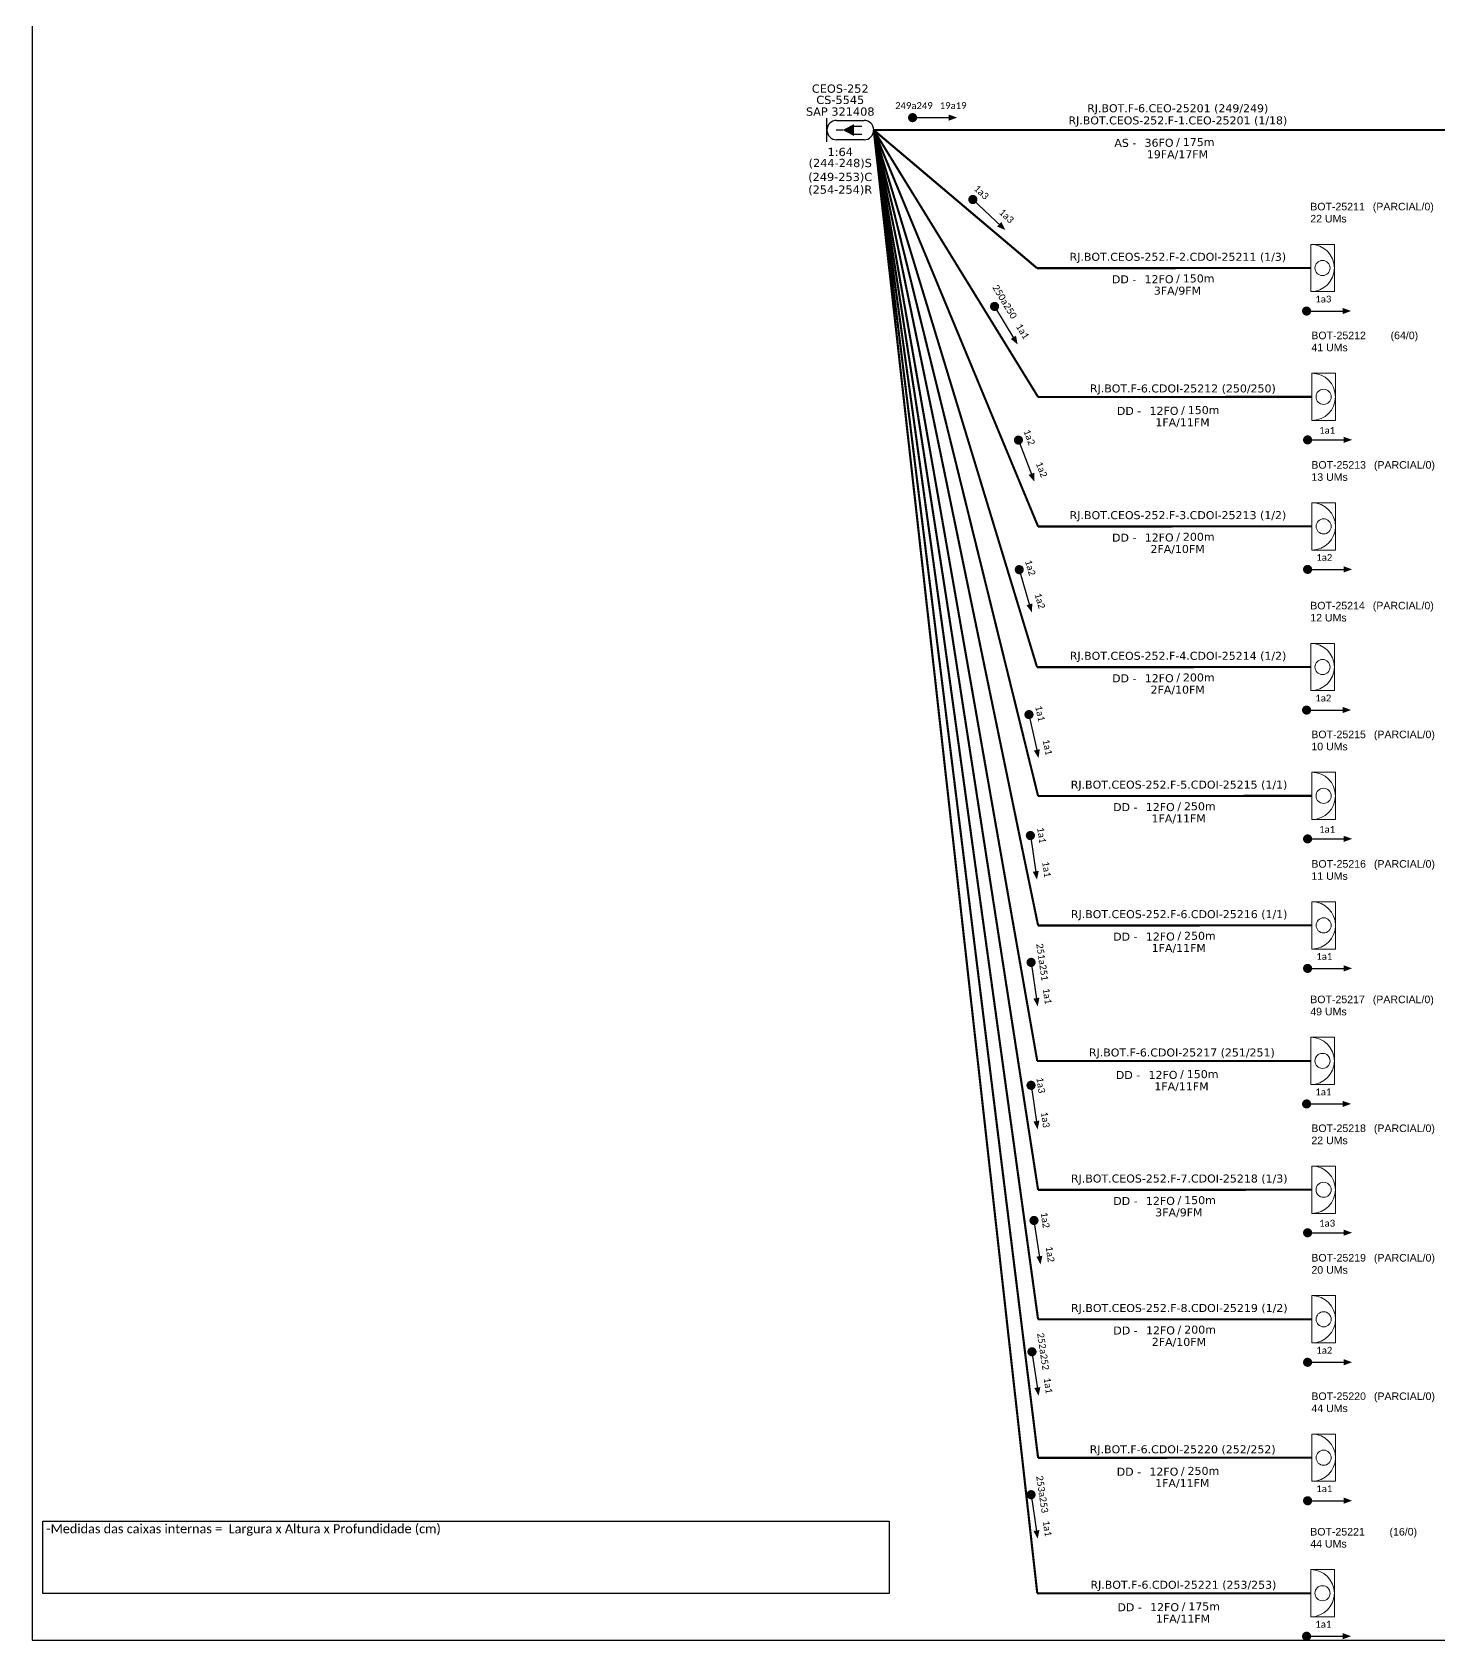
# Model space of a CAD drawing. Header units: metres. Extents: x -450 to 391, y -282 to 313.
# Drawn here: x -450.4 to -189.8, y -281.6 to 16.3 of the extents above; entities that cross this region are included whole.
import ezdxf
from ezdxf.enums import TextEntityAlignment as Align

# ---------------------------------------------------------------- set-up
doc = ezdxf.new("R2010")
doc.units = ezdxf.units.M
for name, color, linetype, lineweight in [("20.0-LEGENDA DOS CDO'S", 1, 'Continuous', 0), ('20.1-CDO_INTERIOR', 1, 'Continuous', 0), ('40.1-ETIQUETAS', 1, 'Continuous', 20)]:
    doc.layers.add(name, color=color, linetype=linetype, lineweight=lineweight)
for name, color, linetype in [('20.4-CEOS', 1, 'Continuous'), ('CAP a instalar', 1, 'Continuous'), ('CD de instalação futura', 8, 'Continuous'), ('SETA', 7, 'Continuous')]:
    doc.layers.add(name, color=color, linetype=linetype)
doc.styles.add('ARIAL', font='arial.ttf')
doc.styles.add('siredit', font='verdana.ttf')
doc.styles.get("Standard").update_dxf_attribs({"font": 'arial.ttf'})
doc.styles.add('WMF-Calibri0', font='calibri.ttf')
doc.linetypes.add('FENCELINE1', pattern='A,0.25,-0.1,[133,ltypeshp.shx,S=0.1,R=0,X=-0.1,Y=0],-0.1,1', length=1.45)

# ---------------------------------------------------------------- blocks, each defined once
blk = doc.blocks.new('CEOS_RP_CT_DRT')
at = {"layer": '20.4-CEOS', "color": 0}
for p, q in [((-4.54, 1.19), (-1.19, 1.19)), ((-1.19, -1.19), (-4.54, -1.19))]:
    blk.add_line(p, q, dxfattribs=at)
for points in [[(-5.73, -1.43), (-5.73, 1.44)], [(-3.79, 0), (-4.59, 0)], [(-2.47, 0.48), (-1.45, 0.48)], [(-2.47, -0.52), (-1.45, -0.52)]]:
    blk.add_lwpolyline(points, dxfattribs=at)
blk.add_lwpolyline([(-3.79, 0, 0, 1.47, 0), (-2.41, 0, 1.47, 1.47, 0)], format="xyseb", dxfattribs=at)
for centre, start, end in [((-4.54, 0), 90, 270), ((-1.19, 0), 270, 90)]:
    blk.add_arc(centre, 1.19, start, end, dxfattribs=at)
at = {"layer": '20.4-CEOS', "color": 7, "style": 'siredit'}
for tag, p in [('Nº_DA_CEOS', (-2.86, 5.6)), ('LOCAL', (-2.86, 4.24)), ('SAP', (-2.86, 2.78)), ('RACIO_SPLITAGEM', (-2.86, -1.88)), ('FIBRAS_SPLITTER', (-2.86, -3.58)), ('FIBRAS_TOP_C', (-2.86, -5.08)), ('RESERVA_FINAIS', (-2.86, -6.39))]:
    blk.add_attdef(tag, text='', height=1.01, dxfattribs=at).set_placement(p, align=Align.TOP_CENTER)
blk = doc.blocks.new('CDOI_INT')
at = {"layer": '20.1-CDO_INTERIOR', "color": 0, "lineweight": 18}
blk.add_lwpolyline([(4.25, -4.25), (4.25, 4.25), (0, 4.25), (0, -4.25)], close=True, dxfattribs=at)
blk.add_circle((2.12, 0), 1.36, dxfattribs=at)
blk.add_arc((0, 0), 4.25, 270, 90, dxfattribs=at)
at = {"layer": "20.0-LEGENDA DOS CDO'S", "color": 0, "style": 'ARIAL'}
for tag, p in [('CDO_N', (-0.08, 10.38)), ('SPLITER_1', (21.18, 10.38)), ('SURVEY', (-0.08, 8.2)), ('SPLITER_2', (21.19, 8.68)), ('SAP', (-0.08, 6.23)), ('1:XX', (5.94, -2.22)), ('UMS', (5.94, -4.24))]:
    blk.add_attdef(tag, p, '', height=1.36, dxfattribs=at)
blk.add_attdef('FIBRAS_UTILIZADAS', text='', height=1.36, dxfattribs=at).set_placement((15.34, 10.38), align=Align.CENTER)
blk = doc.blocks.new('ETIQUETA_RS5F')
at = {"layer": '40.1-ETIQUETAS', "color": 0, "style": 'siredit'}
blk.add_text('/', height=1.5, dxfattribs=at).set_placement((1.55, -1.95), align=Align.MIDDLE_RIGHT)
for tag, p in [('ETIQUETA_R_PRIMARIA', (1.18, 4.1)), ('ETIQUETA_R_SECUNDARIA', (1.18, 2.1)), ('F_ATIVAS/F_MORTAS', (1.11, -4.24))]:
    blk.add_attdef(tag, text='', height=1.5, dxfattribs=at).set_placement(p, align=Align.MIDDLE_CENTER)
for tag, p in [('TIPO_CABO', (-6.62, -2.12)), ('CAP_CABO', (0.37, -2.09))]:
    blk.add_attdef(tag, text='', height=1.5, dxfattribs=at).set_placement(p, align=Align.MIDDLE_RIGHT)
blk.add_attdef('METROS', text='', height=1.5, dxfattribs=at).set_placement((2.11, -1.95), align=Align.MIDDLE_LEFT)
for tag, p in [('FUSÃO_1', (0.82, -8.39)), ('FUSÃO_2', (0.82, -10.6)), ('FUSÃO_3', (0.82, -12.93)), ('FUSÃO_4', (0.82, -15.14)), ('FUSÃO_5', (0.82, -17.16))]:
    blk.add_attdef(tag, text='', height=1.5, dxfattribs=at).set_placement(p, align=Align.CENTER)

msp = doc.modelspace()

# ---------------------------------------------------------------- linework, layer by layer
at = {"color": 7}
msp.add_lwpolyline([(-450.36, -281.47), (390.64, -281.47), (390.64, 312.53), (-450.36, 312.53)], close=True, dxfattribs=at)
at = {"const_width": 0.847}
for points in [[(-287.68, 0.5, 1), (-286.84, 0.5, 1)], [(-276.41, -14.37, 1), (-275.79, -14.95, 1)], [(-272.29, -34.1, 1), (-271.85, -34.83, 1)], [(-214.69, -35.32, 1), (-213.85, -35.32, 1)], [(-267.8, -58.82, 1), (-267.5, -59.61, 1)], [(-214.5, -59.18, 1), (-213.66, -59.18, 1)], [(-267.62, -82.81, 1), (-267.38, -83.62, 1)], [(-214.5, -83.17, 1), (-213.66, -83.17, 1)], [(-265.79, -109.64, 1), (-265.61, -110.47, 1)], [(-214.69, -109.23, 1), (-213.85, -109.23, 1)], [(-265.5, -132.04, 1), (-265.37, -132.88, 1)], [(-214.5, -133.08, 1), (-213.66, -133.08, 1)], [(-265.37, -155.53, 1), (-265.25, -156.37, 1)], [(-214.5, -157.07, 1), (-213.66, -157.07, 1)], [(-265.38, -178.3, 1), (-265.25, -179.14, 1)], [(-214.69, -182.17, 1), (-213.85, -182.17, 1)], [(-264.83, -203.33, 1), (-264.7, -204.17, 1)], [(-214.5, -206.03, 1), (-213.66, -206.03, 1)], [(-265.2, -227.65, 1), (-265.08, -228.49, 1)], [(-214.5, -230.02, 1), (-213.66, -230.02, 1)], [(-265.37, -254.12, 1), (-265.25, -254.95, 1)], [(-214.5, -255.66, 1), (-213.66, -255.66, 1)]]:
    msp.add_lwpolyline(points, format="xyb", close=True, dxfattribs=at)
at = {"color": 0}
msp.add_lwpolyline([(-448.36, -259.47), (-291.61, -259.47), (-291.61, -272.83), (-448.36, -272.83)], close=True, dxfattribs=at)
at = {"color": 7, "const_width": 0.847}
msp.add_lwpolyline([(-214.69, -280.76, 1), (-213.85, -280.76, 1)], format="xyb", close=True, dxfattribs=at)
at = {"layer": 'CAP a instalar', "color": 8, "ltscale": 7, "const_width": 0.395}
for points in [[(-294.46, -1.79), (-264.2, -27.38)], [(-294.46, -1.79), (-264.01, -75.22)], [(-294.46, -1.79), (-264.2, -101.28)], [(-294.46, -1.79), (-264.01, -125.14)], [(-294.46, -1.79), (-264.01, -149.12)], [(-264.16, -174.22), (-294.46, -1.79)], [(-294.46, -1.79), (-264.01, -247.71)], [(-264.2, -27.38), (-213.5, -27.35)], [(-264.01, -75.22), (-213.29, -75.2)], [(-264.2, -101.28), (-213.5, -101.25)], [(-264.01, -125.14), (-213.3, -125.11)], [(-264.01, -149.12), (-213.29, -149.1)], [(-264.2, -174.22), (-213.5, -174.2)], [(-264.01, -247.71), (-213.29, -247.69)]]:
    msp.add_lwpolyline(points, dxfattribs=at)
at = {"layer": 'CAP a instalar', "color": 1, "ltscale": 7, "const_width": 0.395}
for points in [[(-294.46, -1.79), (-264.01, -51.24)], [(-264.01, -51.24), (-213.3, -51.21)]]:
    msp.add_lwpolyline(points, dxfattribs=at)
at = {"layer": 'CAP a instalar', "color": 252, "ltscale": 7, "const_width": 0.395}
for points in [[(-264.01, -198.08), (-294.46, -1.79)], [(-264.01, -222.07), (-294.46, -1.79)], [(-264.01, -198.08), (-213.3, -198.06)], [(-264.01, -222.07), (-213.29, -222.05)]]:
    msp.add_lwpolyline(points, dxfattribs=at)
at = {"layer": 'CAP a instalar', "color": 7, "ltscale": 7, "const_width": 0.395}
for points in [[(-264.16, -272.81), (-294.46, -1.79)], [(-264.2, -272.81), (-213.5, -272.79)]]:
    msp.add_lwpolyline(points, dxfattribs=at)
at = {"layer": 'CAP a instalar', "color": 7, "linetype": 'FENCELINE1', "ltscale": 7, "const_width": 0.327}
msp.add_lwpolyline([(-294.46, -1.79), (-187.72, -1.79)], dxfattribs=at)
at = {"layer": 'SETA'}
for points in [[(-287.26, 0.5), (-279.98, 0.5)], [(-276.1, -14.66), (-270.8, -19.65)], [(-272.07, -34.46), (-268.3, -40.69)], [(-214.27, -35.32), (-206.99, -35.32)], [(-267.65, -59.22), (-265.05, -66.02)], [(-214.08, -59.18), (-206.8, -59.18)], [(-267.5, -83.21), (-265.46, -90.2)], [(-214.08, -83.17), (-206.8, -83.17)], [(-265.7, -110.06), (-264.14, -117.17)], [(-214.27, -109.23), (-206.99, -109.23)], [(-265.43, -132.46), (-264.37, -139.67)], [(-214.08, -133.08), (-206.8, -133.08)], [(-265.31, -155.95), (-264.25, -163.15)], [(-214.08, -157.07), (-206.8, -157.07)], [(-265.31, -178.72), (-264.25, -185.93)], [(-214.27, -182.17), (-206.99, -182.17)], [(-264.77, -203.75), (-263.7, -210.96)], [(-214.08, -206.03), (-206.8, -206.03)], [(-265.14, -228.07), (-264.08, -235.28)], [(-214.08, -230.02), (-206.8, -230.02)], [(-214.08, -255.66), (-206.8, -255.66)]]:
    msp.add_lwpolyline(points, dxfattribs=at)
at = {"layer": 'SETA', "color": 7}
for points in [[(-265.31, -254.54), (-264.25, -261.74)], [(-214.27, -280.76), (-206.99, -280.76)]]:
    msp.add_lwpolyline(points, dxfattribs=at)
at = {"layer": 'SETA'}
for points in [[(-280.56, 1.07), (-279.01, 0.51), (-280.56, -0.06)], [(-270.83, -18.83), (-270.08, -20.31), (-271.6, -19.66)], [(-207.57, -34.75), (-206.02, -35.31), (-207.57, -35.88)], [(-268.11, -39.89), (-267.79, -41.51), (-269.08, -40.48)], [(-207.38, -58.61), (-205.83, -59.17), (-207.38, -59.74)], [(-264.72, -65.26), (-264.69, -66.92), (-265.77, -65.67)], [(-207.38, -82.6), (-205.83, -83.16), (-207.38, -83.73)], [(-265.07, -89.48), (-265.17, -91.13), (-266.15, -89.8)], [(-207.57, -108.65), (-206.02, -109.21), (-207.57, -109.78)], [(-263.7, -116.47), (-263.92, -118.11), (-264.8, -116.72)], [(-207.38, -132.51), (-205.83, -133.07), (-207.38, -133.64)], [(-263.89, -139), (-264.22, -140.62), (-265, -139.17)], [(-207.38, -156.5), (-205.83, -157.06), (-207.38, -157.63)], [(-263.76, -162.49), (-264.09, -164.11), (-264.88, -162.66)], [(-207.57, -181.6), (-206.02, -182.16), (-207.57, -182.73)], [(-263.77, -185.26), (-264.1, -186.88), (-264.88, -185.43)], [(-207.38, -205.45), (-205.83, -206.02), (-207.38, -206.58)], [(-263.22, -210.29), (-263.55, -211.91), (-264.33, -210.46)], [(-207.38, -229.44), (-205.83, -230.01), (-207.38, -230.57)], [(-263.59, -234.61), (-263.92, -236.23), (-264.71, -234.78)], [(-207.38, -255.08), (-205.83, -255.65), (-207.38, -256.21)], [(-207.57, -280.18), (-206.02, -280.75), (-207.57, -281.31)]]:
    msp.add_solid(points, dxfattribs=at)
at = {"layer": 'SETA', "color": 7}
msp.add_solid([(-263.76, -261.08), (-264.09, -262.69), (-264.88, -261.24)], dxfattribs=at)

# ---------------------------------------------------------------- block references
at = {"layer": '20.4-CEOS', "color": 5}
ref = msp.add_blockref('CEOS_RP_CT_DRT', (-294.46, -1.8), dxfattribs=dict(at, xscale=1.513166058063507, yscale=1.513166058063507, zscale=1.513166054399999))
ref.add_attrib('Nº_DA_CEOS', 'CEOS-252', dxfattribs={"color": 5, "height": 1.528, "style": 'siredit'}).set_placement((-300.66, 6.64), align=Align.TOP_CENTER)
ref.add_attrib('LOCAL', 'CS-5545', dxfattribs={"color": 5, "height": 1.528, "style": 'siredit'}).set_placement((-300.66, 4.56), align=Align.TOP_CENTER)
ref.add_attrib('SAP', 'SAP 321408', dxfattribs={"color": 5, "height": 1.528, "style": 'siredit'}).set_placement((-300.66, 2.39), align=Align.TOP_CENTER)
ref.add_attrib('RACIO_SPLITAGEM', '1:64', dxfattribs={"color": 5, "height": 1.528, "style": 'siredit'}).set_placement((-300.66, -5.09), align=Align.TOP_CENTER)
ref.add_attrib('FIBRAS_SPLITTER', '(244-248)S', dxfattribs={"color": 5, "height": 1.528, "style": 'siredit'}).set_placement((-300.66, -7.13), align=Align.TOP_CENTER)
ref.add_attrib('FIBRAS_TOP_C', '(249-253)C', dxfattribs={"color": 5, "height": 1.528, "style": 'siredit'}).set_placement((-300.67, -9.71), align=Align.TOP_CENTER)
ref.add_attrib('RESERVA_FINAIS', '(254-254)R', dxfattribs={"color": 5, "height": 1.528, "style": 'siredit'}).set_placement((-300.67, -12.06), align=Align.TOP_CENTER)
at = {"layer": 'CAP a instalar', "color": 7, "linetype": 'FENCELINE1', "ltscale": 7}
ref = msp.add_blockref('ETIQUETA_RS5F', (-239.29, -2.08), dxfattribs=dict(at, xscale=0.9879407872940419, yscale=0.9879407872947978, zscale=0.9879407872949993))
ref.add_attrib('ETIQUETA_R_PRIMARIA', 'RJ.BOT.F-6.CEO-25201 (249/249)', dxfattribs={"layer": '40.1-ETIQUETAS', "color": 0, "height": 1.4819, "style": 'siredit'}).set_placement((-238.15, 2.24), align=Align.MIDDLE_CENTER)
ref.add_attrib('ETIQUETA_R_SECUNDARIA', 'RJ.BOT.CEOS-252.F-1.CEO-25201 (1/18)', dxfattribs={"layer": '40.1-ETIQUETAS', "color": 0, "height": 1.4819, "style": 'siredit'}).set_placement((-238.12, -0.01), align=Align.MIDDLE_CENTER)
ref.add_attrib('TIPO_CABO', 'AS -', dxfattribs={"layer": '40.1-ETIQUETAS', "color": 0, "height": 1.482, "style": 'siredit'}).set_placement((-245.82, -4.17), align=Align.MIDDLE_RIGHT)
ref.add_attrib('CAP_CABO', '36FO', dxfattribs={"layer": '40.1-ETIQUETAS', "color": 0, "height": 1.482, "style": 'siredit'}).set_placement((-238.92, -4.15), align=Align.MIDDLE_RIGHT)
ref.add_attrib('METROS', '175m', dxfattribs={"layer": '40.1-ETIQUETAS', "color": 0, "height": 1.482, "style": 'siredit'}).set_placement((-237.2, -4.02), align=Align.MIDDLE_LEFT)
ref.add_attrib('F_ATIVAS/F_MORTAS', '19FA/17FM', dxfattribs={"layer": '40.1-ETIQUETAS', "color": 0, "height": 1.482, "style": 'siredit'}).set_placement((-238.19, -6.28), align=Align.MIDDLE_CENTER)
at = {"layer": 'CAP a instalar', "color": 8, "linetype": 'FENCELINE1', "ltscale": 7}
ref = msp.add_blockref('ETIQUETA_RS5F', (-239.29, -27.35), dxfattribs=dict(at, xscale=0.9879407872940419, yscale=0.9879407872947978, zscale=0.9879407872949993))
ref.add_attrib('ETIQUETA_R_SECUNDARIA', 'RJ.BOT.CEOS-252.F-2.CDOI-25211 (1/3)', dxfattribs={"layer": '40.1-ETIQUETAS', "color": 0, "height": 1.4819, "style": 'siredit'}).set_placement((-238.12, -25.27), align=Align.MIDDLE_CENTER)
ref.add_attrib('TIPO_CABO', 'DD -', dxfattribs={"layer": '40.1-ETIQUETAS', "color": 0, "height": 1.482, "style": 'siredit'}).set_placement((-245.82, -29.44), align=Align.MIDDLE_RIGHT)
ref.add_attrib('CAP_CABO', '12FO', dxfattribs={"layer": '40.1-ETIQUETAS', "color": 0, "height": 1.482, "style": 'siredit'}).set_placement((-238.92, -29.42), align=Align.MIDDLE_RIGHT)
ref.add_attrib('METROS', '150m', dxfattribs={"layer": '40.1-ETIQUETAS', "color": 0, "height": 1.482, "style": 'siredit'}).set_placement((-237.2, -29.28), align=Align.MIDDLE_LEFT)
ref.add_attrib('F_ATIVAS/F_MORTAS', '3FA/9FM', dxfattribs={"layer": '40.1-ETIQUETAS', "color": 0, "height": 1.482, "style": 'siredit'}).set_placement((-238.19, -31.54), align=Align.MIDDLE_CENTER)
at = {"layer": 'CAP a instalar', "color": 1, "linetype": 'FENCELINE1', "ltscale": 7}
ref = msp.add_blockref('ETIQUETA_RS5F', (-238.36, -51.73), dxfattribs=dict(at, xscale=0.9879407872940419, yscale=0.9879407872947978, zscale=0.9879407872949993))
ref.add_attrib('ETIQUETA_R_SECUNDARIA', 'RJ.BOT.F-6.CDOI-25212 (250/250)', dxfattribs={"layer": '40.1-ETIQUETAS', "color": 0, "height": 1.4819, "style": 'siredit'}).set_placement((-237.19, -49.65), align=Align.MIDDLE_CENTER)
ref.add_attrib('TIPO_CABO', 'DD -', dxfattribs={"layer": '40.1-ETIQUETAS', "color": 0, "height": 1.482, "style": 'siredit'}).set_placement((-244.9, -53.82), align=Align.MIDDLE_RIGHT)
ref.add_attrib('CAP_CABO', '12FO', dxfattribs={"layer": '40.1-ETIQUETAS', "color": 0, "height": 1.482, "style": 'siredit'}).set_placement((-238, -53.8), align=Align.MIDDLE_RIGHT)
ref.add_attrib('METROS', '150m', dxfattribs={"layer": '40.1-ETIQUETAS', "color": 0, "height": 1.482, "style": 'siredit'}).set_placement((-236.28, -53.66), align=Align.MIDDLE_LEFT)
ref.add_attrib('F_ATIVAS/F_MORTAS', '1FA/11FM', dxfattribs={"layer": '40.1-ETIQUETAS', "color": 0, "height": 1.482, "style": 'siredit'}).set_placement((-237.26, -55.92), align=Align.MIDDLE_CENTER)
at = {"layer": 'CAP a instalar', "color": 8, "linetype": 'FENCELINE1', "ltscale": 7}
ref = msp.add_blockref('ETIQUETA_RS5F', (-239.26, -75.2), dxfattribs=dict(at, xscale=0.9879407872940419, yscale=0.9879407872947978, zscale=0.9879407872949993))
ref.add_attrib('ETIQUETA_R_SECUNDARIA', 'RJ.BOT.CEOS-252.F-3.CDOI-25213 (1/2)', dxfattribs={"layer": '40.1-ETIQUETAS', "color": 0, "height": 1.4819, "style": 'siredit'}).set_placement((-238.1, -73.12), align=Align.MIDDLE_CENTER)
ref.add_attrib('TIPO_CABO', 'DD -', dxfattribs={"layer": '40.1-ETIQUETAS', "color": 0, "height": 1.482, "style": 'siredit'}).set_placement((-245.8, -77.29), align=Align.MIDDLE_RIGHT)
ref.add_attrib('CAP_CABO', '12FO', dxfattribs={"layer": '40.1-ETIQUETAS', "color": 0, "height": 1.482, "style": 'siredit'}).set_placement((-238.9, -77.26), align=Align.MIDDLE_RIGHT)
ref.add_attrib('METROS', '200m', dxfattribs={"layer": '40.1-ETIQUETAS', "color": 0, "height": 1.482, "style": 'siredit'}).set_placement((-237.18, -77.13), align=Align.MIDDLE_LEFT)
ref.add_attrib('F_ATIVAS/F_MORTAS', '2FA/10FM', dxfattribs={"layer": '40.1-ETIQUETAS', "color": 0, "height": 1.482, "style": 'siredit'}).set_placement((-238.17, -79.39), align=Align.MIDDLE_CENTER)
ref = msp.add_blockref('ETIQUETA_RS5F', (-239.25, -101.25), dxfattribs=dict(at, xscale=0.9879407872940419, yscale=0.9879407872947978, zscale=0.9879407872949993))
ref.add_attrib('ETIQUETA_R_SECUNDARIA', 'RJ.BOT.CEOS-252.F-4.CDOI-25214 (1/2)', dxfattribs={"layer": '40.1-ETIQUETAS', "color": 0, "height": 1.4819, "style": 'siredit'}).set_placement((-238.08, -99.17), align=Align.MIDDLE_CENTER)
ref.add_attrib('TIPO_CABO', 'DD -', dxfattribs={"layer": '40.1-ETIQUETAS', "color": 0, "height": 1.482, "style": 'siredit'}).set_placement((-245.79, -103.34), align=Align.MIDDLE_RIGHT)
ref.add_attrib('CAP_CABO', '12FO', dxfattribs={"layer": '40.1-ETIQUETAS', "color": 0, "height": 1.482, "style": 'siredit'}).set_placement((-238.89, -103.32), align=Align.MIDDLE_RIGHT)
ref.add_attrib('METROS', '200m', dxfattribs={"layer": '40.1-ETIQUETAS', "color": 0, "height": 1.482, "style": 'siredit'}).set_placement((-237.17, -103.18), align=Align.MIDDLE_LEFT)
ref.add_attrib('F_ATIVAS/F_MORTAS', '2FA/10FM', dxfattribs={"layer": '40.1-ETIQUETAS', "color": 0, "height": 1.482, "style": 'siredit'}).set_placement((-238.15, -105.44), align=Align.MIDDLE_CENTER)
ref = msp.add_blockref('ETIQUETA_RS5F', (-239.06, -125.11), dxfattribs=dict(at, xscale=0.9879407872940419, yscale=0.9879407872947978, zscale=0.9879407872949993))
ref.add_attrib('ETIQUETA_R_SECUNDARIA', 'RJ.BOT.CEOS-252.F-5.CDOI-25215 (1/1)', dxfattribs={"layer": '40.1-ETIQUETAS', "color": 0, "height": 1.4819, "style": 'siredit'}).set_placement((-237.9, -123.03), align=Align.MIDDLE_CENTER)
ref.add_attrib('TIPO_CABO', 'DD -', dxfattribs={"layer": '40.1-ETIQUETAS', "color": 0, "height": 1.482, "style": 'siredit'}).set_placement((-245.6, -127.2), align=Align.MIDDLE_RIGHT)
ref.add_attrib('CAP_CABO', '12FO', dxfattribs={"layer": '40.1-ETIQUETAS', "color": 0, "height": 1.482, "style": 'siredit'}).set_placement((-238.7, -127.18), align=Align.MIDDLE_RIGHT)
ref.add_attrib('METROS', '250m', dxfattribs={"layer": '40.1-ETIQUETAS', "color": 0, "height": 1.482, "style": 'siredit'}).set_placement((-236.98, -127.04), align=Align.MIDDLE_LEFT)
ref.add_attrib('F_ATIVAS/F_MORTAS', '1FA/11FM', dxfattribs={"layer": '40.1-ETIQUETAS', "color": 0, "height": 1.482, "style": 'siredit'}).set_placement((-237.97, -129.3), align=Align.MIDDLE_CENTER)
ref = msp.add_blockref('ETIQUETA_RS5F', (-239.05, -149.1), dxfattribs=dict(at, xscale=0.9879407872940419, yscale=0.9879407872947978, zscale=0.9879407872949993))
ref.add_attrib('ETIQUETA_R_SECUNDARIA', 'RJ.BOT.CEOS-252.F-6.CDOI-25216 (1/1)', dxfattribs={"layer": '40.1-ETIQUETAS', "color": 0, "height": 1.4819, "style": 'siredit'}).set_placement((-237.88, -147.02), align=Align.MIDDLE_CENTER)
ref.add_attrib('TIPO_CABO', 'DD -', dxfattribs={"layer": '40.1-ETIQUETAS', "color": 0, "height": 1.482, "style": 'siredit'}).set_placement((-245.59, -151.19), align=Align.MIDDLE_RIGHT)
ref.add_attrib('CAP_CABO', '12FO', dxfattribs={"layer": '40.1-ETIQUETAS', "color": 0, "height": 1.482, "style": 'siredit'}).set_placement((-238.69, -151.16), align=Align.MIDDLE_RIGHT)
ref.add_attrib('METROS', '250m', dxfattribs={"layer": '40.1-ETIQUETAS', "color": 0, "height": 1.482, "style": 'siredit'}).set_placement((-236.97, -151.03), align=Align.MIDDLE_LEFT)
ref.add_attrib('F_ATIVAS/F_MORTAS', '1FA/11FM', dxfattribs={"layer": '40.1-ETIQUETAS', "color": 0, "height": 1.482, "style": 'siredit'}).set_placement((-237.95, -153.29), align=Align.MIDDLE_CENTER)
ref = msp.add_blockref('ETIQUETA_RS5F', (-238.55, -174.72), dxfattribs=dict(at, xscale=0.9879407872940419, yscale=0.9879407872947978, zscale=0.9879407872949993))
ref.add_attrib('ETIQUETA_R_SECUNDARIA', 'RJ.BOT.F-6.CDOI-25217 (251/251)', dxfattribs={"layer": '40.1-ETIQUETAS', "color": 0, "height": 1.4819, "style": 'siredit'}).set_placement((-237.38, -172.64), align=Align.MIDDLE_CENTER)
ref.add_attrib('TIPO_CABO', 'DD -', dxfattribs={"layer": '40.1-ETIQUETAS', "color": 0, "height": 1.482, "style": 'siredit'}).set_placement((-245.09, -176.81), align=Align.MIDDLE_RIGHT)
ref.add_attrib('CAP_CABO', '12FO', dxfattribs={"layer": '40.1-ETIQUETAS', "color": 0, "height": 1.482, "style": 'siredit'}).set_placement((-238.19, -176.79), align=Align.MIDDLE_RIGHT)
ref.add_attrib('METROS', '150m', dxfattribs={"layer": '40.1-ETIQUETAS', "color": 0, "height": 1.482, "style": 'siredit'}).set_placement((-236.46, -176.65), align=Align.MIDDLE_LEFT)
ref.add_attrib('F_ATIVAS/F_MORTAS', '1FA/11FM', dxfattribs={"layer": '40.1-ETIQUETAS', "color": 0, "height": 1.482, "style": 'siredit'}).set_placement((-237.45, -178.91), align=Align.MIDDLE_CENTER)
ref = msp.add_blockref('ETIQUETA_RS5F', (-239.03, -198.05), dxfattribs=dict(at, xscale=0.9879407872940419, yscale=0.9879407872947978, zscale=0.9879407872949993))
ref.add_attrib('ETIQUETA_R_SECUNDARIA', 'RJ.BOT.CEOS-252.F-7.CDOI-25218 (1/3)', dxfattribs={"layer": '40.1-ETIQUETAS', "color": 0, "height": 1.4819, "style": 'siredit'}).set_placement((-237.86, -195.98), align=Align.MIDDLE_CENTER)
ref.add_attrib('TIPO_CABO', 'DD -', dxfattribs={"layer": '40.1-ETIQUETAS', "color": 0, "height": 1.482, "style": 'siredit'}).set_placement((-245.57, -200.14), align=Align.MIDDLE_RIGHT)
ref.add_attrib('CAP_CABO', '12FO', dxfattribs={"layer": '40.1-ETIQUETAS', "color": 0, "height": 1.482, "style": 'siredit'}).set_placement((-238.67, -200.12), align=Align.MIDDLE_RIGHT)
ref.add_attrib('METROS', '150m', dxfattribs={"layer": '40.1-ETIQUETAS', "color": 0, "height": 1.482, "style": 'siredit'}).set_placement((-236.94, -199.99), align=Align.MIDDLE_LEFT)
ref.add_attrib('F_ATIVAS/F_MORTAS', '3FA/9FM', dxfattribs={"layer": '40.1-ETIQUETAS', "color": 0, "height": 1.482, "style": 'siredit'}).set_placement((-237.93, -202.25), align=Align.MIDDLE_CENTER)
ref = msp.add_blockref('ETIQUETA_RS5F', (-239.02, -222.04), dxfattribs=dict(at, xscale=0.9879407872940419, yscale=0.9879407872947978, zscale=0.9879407872949993))
ref.add_attrib('ETIQUETA_R_SECUNDARIA', 'RJ.BOT.CEOS-252.F-8.CDOI-25219 (1/2)', dxfattribs={"layer": '40.1-ETIQUETAS', "color": 0, "height": 1.4819, "style": 'siredit'}).set_placement((-237.85, -219.96), align=Align.MIDDLE_CENTER)
ref.add_attrib('TIPO_CABO', 'DD -', dxfattribs={"layer": '40.1-ETIQUETAS', "color": 0, "height": 1.482, "style": 'siredit'}).set_placement((-245.56, -224.13), align=Align.MIDDLE_RIGHT)
ref.add_attrib('CAP_CABO', '12FO', dxfattribs={"layer": '40.1-ETIQUETAS', "color": 0, "height": 1.482, "style": 'siredit'}).set_placement((-238.66, -224.11), align=Align.MIDDLE_RIGHT)
ref.add_attrib('METROS', '200m', dxfattribs={"layer": '40.1-ETIQUETAS', "color": 0, "height": 1.482, "style": 'siredit'}).set_placement((-236.93, -223.97), align=Align.MIDDLE_LEFT)
ref.add_attrib('F_ATIVAS/F_MORTAS', '2FA/10FM', dxfattribs={"layer": '40.1-ETIQUETAS', "color": 0, "height": 1.482, "style": 'siredit'}).set_placement((-237.92, -226.24), align=Align.MIDDLE_CENTER)
ref = msp.add_blockref('ETIQUETA_RS5F', (-238.4, -248.2), dxfattribs=dict(at, xscale=0.9879407872940419, yscale=0.9879407872947978, zscale=0.9879407872949993))
ref.add_attrib('ETIQUETA_R_SECUNDARIA', 'RJ.BOT.F-6.CDOI-25220 (252/252)', dxfattribs={"layer": '40.1-ETIQUETAS', "color": 0, "height": 1.4819, "style": 'siredit'}).set_placement((-237.23, -246.13), align=Align.MIDDLE_CENTER)
ref.add_attrib('TIPO_CABO', 'DD -', dxfattribs={"layer": '40.1-ETIQUETAS', "color": 0, "height": 1.482, "style": 'siredit'}).set_placement((-244.93, -250.29), align=Align.MIDDLE_RIGHT)
ref.add_attrib('CAP_CABO', '12FO', dxfattribs={"layer": '40.1-ETIQUETAS', "color": 0, "height": 1.482, "style": 'siredit'}).set_placement((-238.03, -250.27), align=Align.MIDDLE_RIGHT)
ref.add_attrib('METROS', '250m', dxfattribs={"layer": '40.1-ETIQUETAS', "color": 0, "height": 1.482, "style": 'siredit'}).set_placement((-236.31, -250.13), align=Align.MIDDLE_LEFT)
ref.add_attrib('F_ATIVAS/F_MORTAS', '1FA/11FM', dxfattribs={"layer": '40.1-ETIQUETAS', "color": 0, "height": 1.482, "style": 'siredit'}).set_placement((-237.3, -252.4), align=Align.MIDDLE_CENTER)
at = {"layer": 'CAP a instalar', "color": 7, "linetype": 'FENCELINE1', "ltscale": 7}
ref = msp.add_blockref('ETIQUETA_RS5F', (-238.26, -273.3), dxfattribs=dict(at, xscale=0.9879407872940419, yscale=0.9879407872947978, zscale=0.9879407872949993))
ref.add_attrib('ETIQUETA_R_SECUNDARIA', 'RJ.BOT.F-6.CDOI-25221 (253/253)', dxfattribs={"layer": '40.1-ETIQUETAS', "color": 0, "height": 1.4819, "style": 'siredit'}).set_placement((-237.09, -271.22), align=Align.MIDDLE_CENTER)
ref.add_attrib('TIPO_CABO', 'DD -', dxfattribs={"layer": '40.1-ETIQUETAS', "color": 0, "height": 1.482, "style": 'siredit'}).set_placement((-244.8, -275.39), align=Align.MIDDLE_RIGHT)
ref.add_attrib('CAP_CABO', '12FO', dxfattribs={"layer": '40.1-ETIQUETAS', "color": 0, "height": 1.482, "style": 'siredit'}).set_placement((-237.9, -275.37), align=Align.MIDDLE_RIGHT)
ref.add_attrib('METROS', '175m', dxfattribs={"layer": '40.1-ETIQUETAS', "color": 0, "height": 1.482, "style": 'siredit'}).set_placement((-236.18, -275.23), align=Align.MIDDLE_LEFT)
ref.add_attrib('F_ATIVAS/F_MORTAS', '1FA/11FM', dxfattribs={"layer": '40.1-ETIQUETAS', "color": 0, "height": 1.482, "style": 'siredit'}).set_placement((-237.16, -277.5), align=Align.MIDDLE_CENTER)
at = {"layer": 'CD de instalação futura', "color": 8, "ltscale": 11}
ref = msp.add_blockref('CDOI_INT', (-213.5, -27.35), dxfattribs=dict(at, xscale=1.029457567972327, yscale=1.029457567972327, zscale=1.029457567972327))
ref.add_attrib('CDO_N', 'BOT-25211', (-213.59, -16.67), dxfattribs={"layer": "20.0-LEGENDA DOS CDO'S", "color": 0, "height": 1.4, "style": 'ARIAL'})
ref.add_attrib('FIBRAS_UTILIZADAS', '     (PARCIAL/0)', dxfattribs={"layer": "20.0-LEGENDA DOS CDO'S", "color": 0, "height": 1.4003, "style": 'ARIAL'}).set_placement((-197.71, -16.67), align=Align.CENTER)
ref.add_attrib('SURVEY', '22 UMs', (-213.58, -18.91), dxfattribs={"layer": "20.0-LEGENDA DOS CDO'S", "color": 0, "height": 1.4, "style": 'ARIAL'})
at = {"layer": 'CD de instalação futura', "color": 1, "ltscale": 11}
ref = msp.add_blockref('CDOI_INT', (-213.3, -51.21), dxfattribs=dict(at, xscale=1.029457567972327, yscale=1.029457567972327, zscale=1.029457567972327))
ref.add_attrib('CDO_N', 'BOT-25212', (-213.39, -40.53), dxfattribs={"layer": "20.0-LEGENDA DOS CDO'S", "color": 0, "height": 1.4, "style": 'ARIAL'})
ref.add_attrib('FIBRAS_UTILIZADAS', '     (64/0)', dxfattribs={"layer": "20.0-LEGENDA DOS CDO'S", "color": 0, "height": 1.4003, "style": 'ARIAL'}).set_placement((-197.51, -40.53), align=Align.CENTER)
ref.add_attrib('SURVEY', '41 UMs', (-213.38, -42.77), dxfattribs={"layer": "20.0-LEGENDA DOS CDO'S", "color": 0, "height": 1.4, "style": 'ARIAL'})
at = {"layer": 'CD de instalação futura', "color": 8, "ltscale": 11}
ref = msp.add_blockref('CDOI_INT', (-213.29, -75.2), dxfattribs=dict(at, xscale=1.029457567972327, yscale=1.029457567972327, zscale=1.029457567972327))
ref.add_attrib('CDO_N', 'BOT-25213', (-213.38, -64.51), dxfattribs={"layer": "20.0-LEGENDA DOS CDO'S", "color": 0, "height": 1.4, "style": 'ARIAL'})
ref.add_attrib('FIBRAS_UTILIZADAS', '     (PARCIAL/0)', dxfattribs={"layer": "20.0-LEGENDA DOS CDO'S", "color": 0, "height": 1.4003, "style": 'ARIAL'}).set_placement((-197.5, -64.51), align=Align.CENTER)
ref.add_attrib('SURVEY', '13 UMs', (-213.37, -66.76), dxfattribs={"layer": "20.0-LEGENDA DOS CDO'S", "color": 0, "height": 1.4, "style": 'ARIAL'})
ref = msp.add_blockref('CDOI_INT', (-213.5, -101.25), dxfattribs=dict(at, xscale=1.029457567972327, yscale=1.029457567972327, zscale=1.029457567972327))
ref.add_attrib('CDO_N', 'BOT-25214', (-213.59, -90.57), dxfattribs={"layer": "20.0-LEGENDA DOS CDO'S", "color": 0, "height": 1.4, "style": 'ARIAL'})
ref.add_attrib('FIBRAS_UTILIZADAS', '     (PARCIAL/0)', dxfattribs={"layer": "20.0-LEGENDA DOS CDO'S", "color": 0, "height": 1.4003, "style": 'ARIAL'}).set_placement((-197.71, -90.57), align=Align.CENTER)
ref.add_attrib('SURVEY', '12 UMs', (-213.58, -92.81), dxfattribs={"layer": "20.0-LEGENDA DOS CDO'S", "color": 0, "height": 1.4, "style": 'ARIAL'})
ref = msp.add_blockref('CDOI_INT', (-213.3, -125.11), dxfattribs=dict(at, xscale=1.029457567972327, yscale=1.029457567972327, zscale=1.029457567972327))
ref.add_attrib('CDO_N', 'BOT-25215', (-213.39, -114.43), dxfattribs={"layer": "20.0-LEGENDA DOS CDO'S", "color": 0, "height": 1.4, "style": 'ARIAL'})
ref.add_attrib('FIBRAS_UTILIZADAS', '     (PARCIAL/0)', dxfattribs={"layer": "20.0-LEGENDA DOS CDO'S", "color": 0, "height": 1.4003, "style": 'ARIAL'}).set_placement((-197.51, -114.43), align=Align.CENTER)
ref.add_attrib('SURVEY', '10 UMs', (-213.38, -116.67), dxfattribs={"layer": "20.0-LEGENDA DOS CDO'S", "color": 0, "height": 1.4, "style": 'ARIAL'})
ref = msp.add_blockref('CDOI_INT', (-213.29, -149.1), dxfattribs=dict(at, xscale=1.029457567972327, yscale=1.029457567972327, zscale=1.029457567972327))
ref.add_attrib('CDO_N', 'BOT-25216', (-213.38, -138.41), dxfattribs={"layer": "20.0-LEGENDA DOS CDO'S", "color": 0, "height": 1.4, "style": 'ARIAL'})
ref.add_attrib('FIBRAS_UTILIZADAS', '     (PARCIAL/0)', dxfattribs={"layer": "20.0-LEGENDA DOS CDO'S", "color": 0, "height": 1.4003, "style": 'ARIAL'}).set_placement((-197.5, -138.41), align=Align.CENTER)
ref.add_attrib('SURVEY', '11 UMs', (-213.37, -140.66), dxfattribs={"layer": "20.0-LEGENDA DOS CDO'S", "color": 0, "height": 1.4, "style": 'ARIAL'})
ref = msp.add_blockref('CDOI_INT', (-213.5, -174.2), dxfattribs=dict(at, xscale=1.029457567972327, yscale=1.029457567972327, zscale=1.029457567972327))
ref.add_attrib('CDO_N', 'BOT-25217', (-213.59, -163.51), dxfattribs={"layer": "20.0-LEGENDA DOS CDO'S", "color": 0, "height": 1.4, "style": 'ARIAL'})
ref.add_attrib('FIBRAS_UTILIZADAS', '     (PARCIAL/0)', dxfattribs={"layer": "20.0-LEGENDA DOS CDO'S", "color": 0, "height": 1.4003, "style": 'ARIAL'}).set_placement((-197.71, -163.51), align=Align.CENTER)
ref.add_attrib('SURVEY', '49 UMs', (-213.58, -165.76), dxfattribs={"layer": "20.0-LEGENDA DOS CDO'S", "color": 0, "height": 1.4, "style": 'ARIAL'})
at = {"layer": 'CD de instalação futura', "color": 252, "ltscale": 11}
ref = msp.add_blockref('CDOI_INT', (-213.3, -198.06), dxfattribs=dict(at, xscale=1.029457567972327, yscale=1.029457567972327, zscale=1.029457567972327))
ref.add_attrib('CDO_N', 'BOT-25218', (-213.39, -187.37), dxfattribs={"layer": "20.0-LEGENDA DOS CDO'S", "color": 0, "height": 1.4, "style": 'ARIAL'})
ref.add_attrib('FIBRAS_UTILIZADAS', '     (PARCIAL/0)', dxfattribs={"layer": "20.0-LEGENDA DOS CDO'S", "color": 0, "height": 1.4003, "style": 'ARIAL'}).set_placement((-197.51, -187.37), align=Align.CENTER)
ref.add_attrib('SURVEY', '22 UMs', (-213.38, -189.62), dxfattribs={"layer": "20.0-LEGENDA DOS CDO'S", "color": 0, "height": 1.4, "style": 'ARIAL'})
ref = msp.add_blockref('CDOI_INT', (-213.29, -222.05), dxfattribs=dict(at, xscale=1.029457567972327, yscale=1.029457567972327, zscale=1.029457567972327))
ref.add_attrib('CDO_N', 'BOT-25219', (-213.38, -211.36), dxfattribs={"layer": "20.0-LEGENDA DOS CDO'S", "color": 0, "height": 1.4, "style": 'ARIAL'})
ref.add_attrib('FIBRAS_UTILIZADAS', '     (PARCIAL/0)', dxfattribs={"layer": "20.0-LEGENDA DOS CDO'S", "color": 0, "height": 1.4003, "style": 'ARIAL'}).set_placement((-197.5, -211.36), align=Align.CENTER)
ref.add_attrib('SURVEY', '20 UMs', (-213.37, -213.61), dxfattribs={"layer": "20.0-LEGENDA DOS CDO'S", "color": 0, "height": 1.4, "style": 'ARIAL'})
at = {"layer": 'CD de instalação futura', "color": 8, "ltscale": 11}
ref = msp.add_blockref('CDOI_INT', (-213.29, -247.69), dxfattribs=dict(at, xscale=1.029457567972327, yscale=1.029457567972327, zscale=1.029457567972327))
ref.add_attrib('CDO_N', 'BOT-25220', (-213.38, -237), dxfattribs={"layer": "20.0-LEGENDA DOS CDO'S", "color": 0, "height": 1.4, "style": 'ARIAL'})
ref.add_attrib('FIBRAS_UTILIZADAS', '     (PARCIAL/0)', dxfattribs={"layer": "20.0-LEGENDA DOS CDO'S", "color": 0, "height": 1.4003, "style": 'ARIAL'}).set_placement((-197.5, -237), align=Align.CENTER)
ref.add_attrib('SURVEY', '44 UMs', (-213.37, -239.24), dxfattribs={"layer": "20.0-LEGENDA DOS CDO'S", "color": 0, "height": 1.4, "style": 'ARIAL'})
at = {"layer": 'CD de instalação futura', "color": 7, "ltscale": 11}
ref = msp.add_blockref('CDOI_INT', (-213.5, -272.79), dxfattribs=dict(at, xscale=1.029457567972327, yscale=1.029457567972327, zscale=1.029457567972327))
ref.add_attrib('CDO_N', 'BOT-25221', (-213.59, -262.1), dxfattribs={"layer": "20.0-LEGENDA DOS CDO'S", "color": 0, "height": 1.4, "style": 'ARIAL'})
ref.add_attrib('FIBRAS_UTILIZADAS', '     (16/0)', dxfattribs={"layer": "20.0-LEGENDA DOS CDO'S", "color": 0, "height": 1.4003, "style": 'ARIAL'}).set_placement((-197.71, -262.1), align=Align.CENTER)
ref.add_attrib('SURVEY', '44 UMs', (-213.58, -264.34), dxfattribs={"layer": "20.0-LEGENDA DOS CDO'S", "color": 0, "height": 1.4, "style": 'ARIAL'})

# ---------------------------------------------------------------- texts
at = {"char_height": 1.2705, "width": 21.4789, "attachment_point": 5}
for s, insert in [('{\\fCalibri|b0|i0|c0|p34;\\C7;249a249}', (-287.01, 2.72)), ('{\\fCalibri|b0|i0|c0|p34;\\C7;19a19}', (-279.74, 2.72)), ('{\\fCalibri|b0|i0|c0|p34;\\C7;1a3}', (-211.17, -33.1)), ('{\\fCalibri|b0|i0|c0|p34;\\C7;1a1}', (-210.46, -57.41)), ('{\\fCalibri|b0|i0|c0|p34;\\C7;1a2}', (-210.99, -80.95)), ('{\\fCalibri|b0|i0|c0|p34;\\C7;1a2}', (-211.17, -107)), ('{\\fCalibri|b0|i0|c0|p34;\\C7;1a1}', (-210.46, -131.31)), ('{\\fCalibri|b0|i0|c0|p34;\\C7;1a1}', (-210.99, -154.85)), ('{\\fCalibri|b0|i0|c0|p34;\\C7;1a1}', (-211.17, -179.95)), ('{\\fCalibri|b0|i0|c0|p34;\\C7;1a3}', (-210.46, -204.26)), ('{\\fCalibri|b0|i0|c0|p34;\\C7;1a2}', (-210.99, -227.79)), ('{\\fCalibri|b0|i0|c0|p34;\\C7;1a1}', (-210.99, -253.43))]:
    msp.add_mtext(s, dxfattribs=dict(at, insert=insert))
for s, insert, rotation in [('{\\fCalibri|b0|i0|c0|p34;\\C7;1a3}', (-274.51, -13.32), 316.7494), ('{\\fCalibri|b0|i0|c0|p34;\\C7;1a3}', (-269.86, -17.71), 316.7494), ('{\\fCalibri|b0|i0|c0|p34;\\C7;250a250}', (-270.18, -33.6), 301.1848), ('{\\fCalibri|b0|i0|c0|p34;\\C7;1a1}', (-266.88, -39.07), 301.1848), ('{\\fCalibri|b0|i0|c0|p34;\\C7;1a2}', (-265.64, -58.7), 290.9637), ('{\\fCalibri|b0|i0|c0|p34;\\C7;1a2}', (-263.36, -64.68), 290.9637), ('{\\fCalibri|b0|i0|c0|p34;\\C7;1a2}', (-265.45, -82.86), 286.2967), ('{\\fCalibri|b0|i0|c0|p34;\\C7;1a2}', (-263.67, -89), 286.2967), ('{\\fCalibri|b0|i0|c0|p34;\\C7;1a1}', (-263.63, -109.85), 282.3998), ('{\\fCalibri|b0|i0|c0|p34;\\C7;1a1}', (-262.27, -116.09), 282.3998), ('{\\fCalibri|b0|i0|c0|p34;\\C7;1a1}', (-263.36, -132.4), 278.4077), ('{\\fCalibri|b0|i0|c0|p34;\\C7;1a1}', (-262.43, -138.72), 278.4077), ('{\\fCalibri|b0|i0|c0|p34;\\C7;251a251}', (-263.23, -155.89), 278.4077), ('{\\fCalibri|b0|i0|c0|p34;\\C7;1a1}', (-262.31, -162.21), 278.4077), ('{\\fCalibri|b0|i0|c0|p34;\\C7;1a3}', (-263.5, -178.71), 278.4077), ('{\\fCalibri|b0|i0|c0|p34;\\C7;1a3}', (-262.66, -185.09), 278.4077), ('{\\fCalibri|b0|i0|c0|p34;\\C7;1a2}', (-262.69, -203.69), 278.4077), ('{\\fCalibri|b0|i0|c0|p34;\\C7;1a2}', (-261.77, -210.01), 278.4077), ('{\\fCalibri|b0|i0|c0|p34;\\C7;252a252}', (-263.06, -228.01), 278.4077), ('{\\fCalibri|b0|i0|c0|p34;\\C7;1a1}', (-262.14, -234.33), 278.4077), ('{\\fCalibri|b0|i0|c0|p34;\\C7;253a253}', (-263.23, -254.47), 278.4077)]:
    msp.add_mtext(s, dxfattribs=dict(at, insert=insert, rotation=rotation))
at = {"insert": (-447.75, -260), "char_height": 1.69, "width": 156.1458, "attachment_point": 1, "style": 'WMF-Calibri0'}
msp.add_mtext('-Medidas das caixas internas =  Largura x Altura x Profundidade (cm)', dxfattribs=at)
at = {"color": 7, "insert": (-262.31, -260.8), "char_height": 1.2705, "width": 21.4789, "attachment_point": 5, "rotation": 278.4077}
msp.add_mtext('{\\fCalibri|b0|i0|c0|p34;\\C7;1a1}', dxfattribs=at)
at = {"color": 7, "insert": (-211.17, -278.53), "char_height": 1.2705, "width": 21.4789, "attachment_point": 5}
msp.add_mtext('{\\fCalibri|b0|i0|c0|p34;\\C7;1a1}', dxfattribs=at)

doc.saveas('drawing.dxf')
